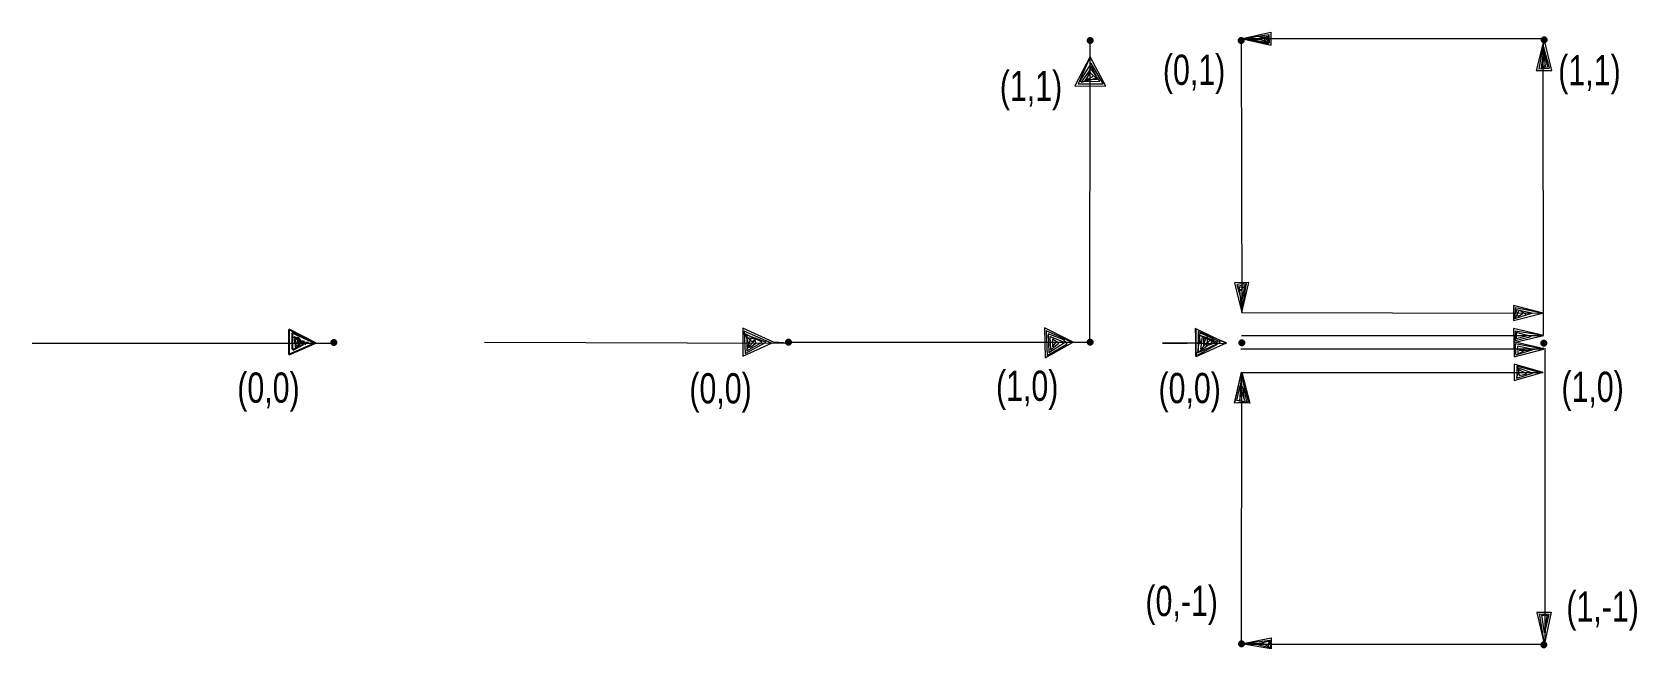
# Model space of a CAD drawing. Extents: x 0 to 106, y 0 to 41.
import ezdxf

# ---------------------------------------------------------------- set-up
doc = ezdxf.new("R2010")
doc.units = 0
doc.layers.get('0').update_dxf_attribs({"linetype": 'CONTINUOUS', "lineweight": 0})
doc.styles.get("Standard").update_dxf_attribs({"font": 'txt', "width": 0.75})

msp = doc.modelspace()

# ---------------------------------------------------------------- linework, layer by layer
at = {"color": 3, "lineweight": 18}
for p, q in [((79.98, 40.09), (81.97, 40.55)), ((80, 40.09), (81.83, 40.38)), ((81.83, 40.38), (81.84, 39.83)), ((81.97, 40.55), (81.96, 39.65)), ((100.05, 40.09), (79.98, 40.09)), ((81.96, 39.65), (80, 40.09)), ((81.3, 40.03), (80, 40.08)), ((80, 40.08), (80.04, 21.98)), ((80.98, 40.28), (80.49, 40.05)), ((80.49, 40.05), (81.73, 39.79)), ((80.8, 40), (81.73, 40.27)), ((81.84, 39.83), (80.8, 40)), ((80.81, 40.03), (81.55, 40.25)), ((81.81, 39.76), (80.81, 40.03)), ((81.96, 40.13), (80.98, 40.28)), ((81.73, 39.87), (81.3, 40.03)), ((81.55, 40.25), (81.55, 39.99)), ((81.55, 39.99), (81.96, 40.13)), ((81.73, 40.27), (81.73, 39.87)), ((81.8, 40.35), (81.81, 39.76)), ((100.05, 40.09), (99.52, 38.01)), ((100.05, 40.08), (99.69, 38.12)), ((100.03, 39.52), (99.84, 38.2)), ((99.99, 20.49), (99.98, 39.65)), ((99.98, 39.65), (100.1, 38.26)), ((100.4, 38.15), (100.03, 39.52)), ((100.55, 38.01), (100.05, 40.08)), ((99.84, 38.2), (100.28, 38.25)), ((100.07, 39.14), (99.9, 38.15)), ((99.9, 38.15), (100.16, 38.4)), ((100.28, 38.25), (100.07, 39.14)), ((99.52, 38.01), (100.55, 38.01)), ((99.69, 38.12), (100.4, 38.15)), ((80.5, 23.98), (79.56, 23.96)), ((79.56, 23.96), (80.04, 22)), ((80.36, 23.92), (79.71, 23.84)), ((79.71, 23.84), (80.04, 22.7)), ((80.27, 23.82), (79.74, 23.71)), ((79.74, 23.71), (79.97, 23.45)), ((80.16, 23.69), (79.86, 23.64)), ((79.86, 23.64), (80.04, 21.98)), ((79.97, 23.45), (80.16, 23.69)), ((80.04, 21.98), (80.5, 23.98)), ((80.04, 22), (80.36, 23.92)), ((80.04, 22.7), (80.27, 23.82)), ((99.98, 21.95), (98.02, 22.46)), ((98.02, 22.46), (98.02, 21.47)), ((80.04, 21.98), (99.98, 21.95)), ((98.02, 21.47), (99.94, 21.95)), ((98.13, 22.29), (98.11, 21.6)), ((98.11, 21.6), (99.23, 21.95)), ((99.94, 21.95), (98.13, 22.29)), ((98.15, 21.64), (98.42, 22.16)), ((99.23, 21.95), (98.2, 22.17)), ((98.2, 22.17), (98.31, 21.73)), ((98.31, 21.73), (98.64, 21.93)), ((98.42, 22.16), (98.84, 21.88)), ((80.01, 20.46), (100.01, 20.46)), ((100.01, 20.46), (98.01, 20.94)), ((98.01, 20.94), (98.03, 20)), ((98.03, 20), (99.99, 20.46)), ((99.99, 20.46), (98.12, 20.76)), ((98.12, 20.76), (98.13, 20.13)), ((98.13, 20.13), (99.18, 20.39)), ((99.18, 20.39), (98.2, 20.67)), ((98.2, 20.67), (98.2, 20.27)), ((98.2, 20.27), (98.88, 20.44))]:
    msp.add_line(p, q, dxfattribs=at)
at = {"lineweight": 18}
for p, q in [((69.99, 20.02), (70, 40)), ((70.01, 38.93), (68.99, 36.99)), ((70.01, 38.9), (69.21, 37.13)), ((70.07, 38.49), (69.3, 37.27)), ((70.1, 38.29), (69.77, 37.38)), ((71.04, 36.97), (70.01, 38.9)), ((70.87, 37.13), (70.07, 38.49)), ((70.46, 37.52), (70.1, 38.29)), ((69.3, 37.27), (70.65, 37.3)), ((70.04, 38.13), (69.41, 37.24)), ((69.41, 37.24), (70.46, 37.52)), ((70.01, 37.88), (69.63, 37.3)), ((69.63, 37.3), (70.21, 37.63)), ((69.77, 37.38), (70.46, 37.44)), ((70.46, 37.44), (70.01, 37.88)), ((70.65, 37.3), (70.04, 38.13)), ((68.99, 36.99), (71.04, 36.97)), ((69.21, 37.13), (70.87, 37.13)), ((49.05, 20.02), (47.02, 20.96)), ((47.02, 20.96), (47.02, 19.11)), ((48.92, 19.97), (47.11, 20.75)), ((47.11, 20.75), (47.19, 19.28)), ((48.31, 20.02), (47.19, 20.58)), ((47.19, 20.58), (47.49, 19.67)), ((48.57, 20.02), (47.28, 20.49)), ((47.28, 20.49), (47.28, 19.45)), ((47.32, 19.58), (47.58, 20.32)), ((47.84, 20.19), (47.32, 19.58)), ((47.84, 20.23), (47.36, 20.32)), ((47.36, 20.32), (47.62, 20.06)), ((47.62, 20.06), (47.84, 20.19)), ((47.88, 19.97), (47.84, 20.23)), ((68.98, 19.99), (66.99, 20.98)), ((66.99, 20.98), (67.03, 18.99)), ((68.84, 20.01), (67.1, 20.78)), ((67.1, 20.78), (67.16, 19.15)), ((68.27, 20.19), (67.23, 20.58)), ((67.23, 20.58), (67.27, 19.35)), ((68.31, 20.01), (67.34, 20.39)), ((67.34, 20.39), (67.39, 19.52)), ((67.94, 19.97), (67.52, 20.23)), ((67.52, 20.23), (67.52, 19.72)), ((68.49, 19.92), (68.27, 20.19)), ((79.03, 19.93), (76.96, 20.94)), ((76.96, 20.94), (77.01, 19.08)), ((76.99, 20.93), (76.97, 19.09)), ((77.26, 20.64), (77.11, 19.33)), ((79.03, 19.98), (77.16, 20.74)), ((77.16, 20.74), (77.16, 19.43)), ((78.44, 19.89), (77.2, 20.51)), ((77.2, 20.51), (78.44, 20.02)), ((77.8, 20.31), (77.2, 20.46)), ((77.2, 20.46), (77.3, 19.97)), ((78.62, 20.03), (77.26, 20.64)), ((77.41, 20.39), (77.31, 19.53)), ((77.31, 19.53), (77.97, 20.19)), ((78.22, 20.13), (77.41, 20.39)), ((77.97, 20.19), (77.51, 20.29)), ((77.51, 20.29), (77.51, 19.73)), ((77.51, 19.73), (77.66, 20.29)), ((77.72, 19.79), (77.8, 20.31)), ((29.94, 20.02), (50.04, 19.97)), ((47.02, 19.11), (48.92, 19.97)), ((47.19, 19.28), (48.57, 20.02)), ((47.28, 19.45), (48.31, 20.02)), ((47.49, 19.67), (47.88, 19.97)), ((50.04, 19.97), (49.05, 20.02)), ((50, 20.02), (70.01, 20.02)), ((67.03, 18.99), (68.84, 20.01)), ((67.16, 19.15), (68.49, 19.92)), ((67.27, 19.35), (68.31, 20.01)), ((67.39, 19.52), (67.94, 19.97)), ((67.52, 19.72), (67.74, 19.99)), ((77.3, 19.97), (74.8, 19.97)), ((74.8, 19.97), (74.8, 19.95)), ((74.8, 19.95), (76.43, 19.95)), ((74.94, 19.98), (79.03, 19.93)), ((76.97, 19.09), (78.44, 19.89)), ((77.01, 19.08), (79.03, 19.98)), ((77.11, 19.33), (78.22, 20.13)), ((77.16, 19.43), (77.26, 19.38)), ((77.26, 19.38), (78.62, 20.03)), ((78.44, 20.02), (77.72, 19.79))]:
    msp.add_line(p, q, dxfattribs=at)
at = {"lineweight": 25}
for p, q in [((18.76, 19.95), (16.99, 20.87)), ((16.99, 20.87), (16.99, 19.2)), ((18.71, 19.95), (17.2, 20.65)), ((17.2, 20.65), (17.2, 19.63)), ((17.47, 20.27), (17.31, 20.38)), ((17.31, 20.38), (18.12, 19.9)), ((17.58, 20.33), (17.36, 20.22)), ((17.36, 20.22), (17.42, 19.84)), ((17.96, 19.9), (17.47, 20.27)), ((17.96, 19.9), (17.58, 20.33)), ((16.99, 19.2), (18.71, 19.95)), ((17.2, 19.63), (17.25, 19.52)), ((17.25, 19.52), (17.96, 19.9)), ((17.42, 19.68), (17.96, 20.11)), ((17.42, 19.84), (17.42, 19.68)), ((18.12, 19.9), (17.52, 20.06)), ((17.52, 20.06), (18.28, 20)), ((17.96, 20.11), (17.96, 19.9))]:
    msp.add_line(p, q, dxfattribs=at)
at = {"color": 7, "lineweight": 18}
msp.add_line((0, 19.96), (19.96, 19.96), dxfattribs=at)
at = {"color": 5, "lineweight": 18}
for p, q in [((79.97, 19.59), (100.03, 19.59)), ((100.03, 19.59), (98.03, 20.05)), ((98.03, 20.05), (98.06, 19.06)), ((98.06, 19.06), (100, 19.57)), ((100, 19.57), (98.13, 19.91)), ((98.13, 19.91), (98.15, 19.28)), ((98.15, 19.28), (98.18, 19.18)), ((98.18, 19.18), (99.32, 19.54)), ((99.32, 19.54), (98.28, 19.76)), ((98.28, 19.76), (98.3, 19.23)), ((98.3, 19.23), (98.76, 19.49)), ((98.76, 19.49), (98.4, 19.47)), ((98.4, 19.47), (99.01, 19.49)), ((99.01, 19.49), (100.03, 19.64)), ((100.1, 0.04), (100.1, 19.62)), ((99.98, 18.01), (98.05, 18.57)), ((98.05, 18.57), (98.05, 17.5)), ((98.38, 18.2), (98.19, 17.62)), ((99.82, 17.99), (98.23, 18.44)), ((98.23, 18.44), (98.23, 17.64)), ((99.28, 17.97), (98.31, 18.32)), ((98.31, 18.32), (98.38, 17.82)), ((98.87, 17.93), (98.38, 18.2)), ((79.55, 16), (80.02, 18.04)), ((79.58, 16.01), (80.02, 18.03)), ((79.72, 16.17), (79.94, 17.16)), ((79.9, 16.11), (80.04, 18.01)), ((79.95, 17.32), (79.9, 16.11)), ((79.94, 17.16), (80.21, 16.17)), ((80.15, 16.91), (79.95, 17.32)), ((80.01, 0.07), (80.05, 18.01)), ((80.02, 18.04), (80.35, 16.05)), ((80.02, 18.03), (80.47, 16.07)), ((80.04, 18.01), (99.98, 18.01)), ((80.05, 18.01), (80.58, 15.99)), ((98.05, 17.5), (99.82, 17.99)), ((98.23, 17.64), (99.28, 17.97)), ((98.38, 17.82), (98.87, 17.93)), ((80.47, 16.07), (79.55, 16)), ((80.58, 15.99), (79.58, 16.01)), ((80.35, 16.05), (79.72, 16.17)), ((80.21, 16.17), (80.15, 16.91)), ((99.56, 2.15), (100.5, 2.15)), ((100.06, 0.06), (99.57, 2.13)), ((100.5, 2.15), (100.07, 0.08)), ((100.07, 0.08), (99.74, 2.04)), ((99.74, 2.04), (100.36, 2.03)), ((100.07, 0.79), (99.9, 1.96)), ((99.9, 1.96), (100.24, 1.95)), ((100.13, 1.46), (100.06, 0.1)), ((100.36, 2.03), (100.07, 0.79)), ((100.24, 1.95), (100.13, 1.46)), ((80.01, 0.07), (81.99, 0.47)), ((80.01, 0.06), (81.89, 0.31)), ((81.47, 0.06), (80.01, 0.07)), ((81.99, -0.27), (80.01, 0.06)), ((80.51, 0.04), (100.1, 0.04)), ((80.87, 0.05), (81.83, 0.24)), ((81.91, -0.2), (80.87, 0.05)), ((81.78, -0.11), (81.47, 0.06)), ((81.83, 0.24), (81.78, -0.11)), ((81.89, 0.31), (81.91, -0.2)), ((81.99, 0.47), (81.99, -0.27))]:
    msp.add_line(p, q, dxfattribs=at)
at = {"lineweight": 200}
for p in [(70, 40), (79.99, 40), (100.04, 40.03), (50.04, 20.02), (70.01, 20.03), (80.03, 19.98), (100.03, 19.97), (80.01, 0.06), (100.02, 0)]:
    msp.add_point(p, dxfattribs=at)
at = {"color": 7, "lineweight": 200}
msp.add_point((19.96, 20), dxfattribs=at)
at = {"lineweight": 25}
msp.add_point((50.04, 20.02), dxfattribs=at)

# ---------------------------------------------------------------- texts
at = {"lineweight": 18, "char_height": 2, "width": 100, "attachment_point": 5}
for s, insert in [('(0,1)', (76.88, 37.75)), ('(1,1)', (103.04, 37.72)), ('(1,1)', (66.09, 36.68)), ('(0,0)', (15.64, 16.72)), ('(0,0)', (45.55, 16.67)), ('(1,0)', (65.84, 16.84)), ('(0,0)', (76.59, 16.69)), ('(1,0)', (103.25, 16.77)), ('(0,-1)', (76.06, 2.6)), ('(1,-1)', (103.91, 2.23))]:
    msp.add_mtext(s, dxfattribs=dict(at, insert=insert))

doc.saveas('drawing.dxf')
